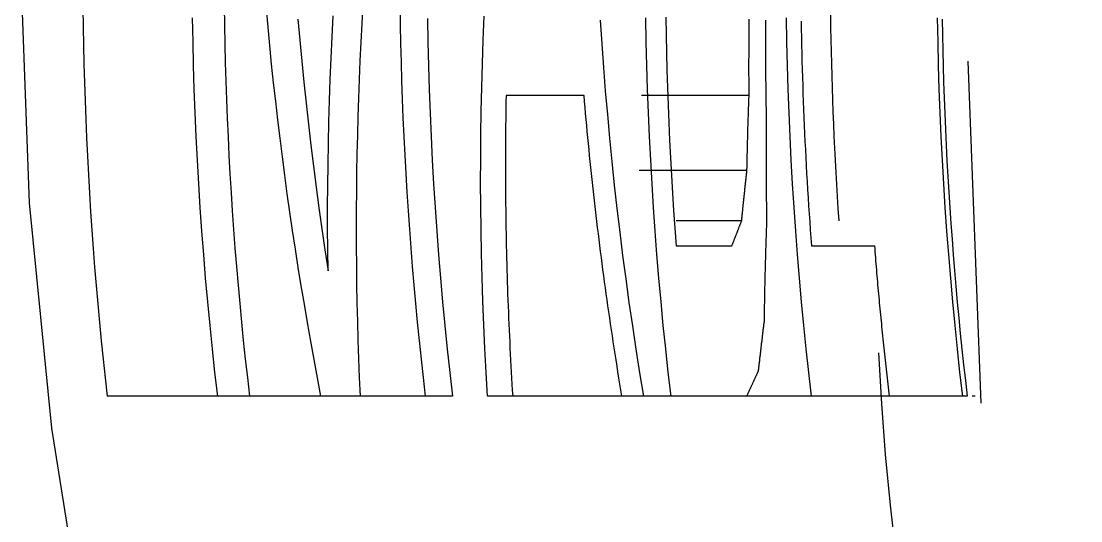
# Model space of a CAD drawing. Extents: x 0 to 395, y 0 to 289.
# Drawn here: x 227.173 to 229.151, y 162.826 to 163.759 of the extents above; entities that cross this region are included whole.
import ezdxf

# ---------------------------------------------------------------- set-up
doc = ezdxf.new("R2010")
doc.units = 0
doc.header["$LTSCALE"] = 10
doc.header["$MEASUREMENT"] = 0
doc.layers.add('1', color=7, linetype='CONTINUOUS')

msp = doc.modelspace()

# ---------------------------------------------------------------- linework, layer by layer
at = {"layer": '1'}
for p, q in [((228.5321, 163.6205), (228.3311, 163.6205)), ((228.5282, 163.48), (228.3269, 163.48)), ((228.5183, 163.3864), (228.396, 163.3864)), ((227.5401, 163.0588), (227.3338, 163.0588)), ((227.7329, 163.0588), (227.5994, 163.0588)), ((227.9282, 163.0588), (227.8059, 163.0588)), ((228.2947, 163.0588), (228.0913, 163.0588)), ((228.3864, 163.0588), (228.2947, 163.0588)), ((228.6489, 163.0588), (228.4467, 163.0588)), ((228.931, 163.0588), (228.7294, 163.0588))]:
    msp.add_line(p, q, dxfattribs=at)
for points in [[(227.2972, 162.5806), (227.2302, 162.9987), (227.1888, 163.4201), (227.1732, 163.8433), (227.1833, 164.2666), (227.2192, 164.6885), (227.2809, 165.1075), (227.3679, 165.5219), (227.4801, 165.9302), (227.617, 166.3309), (227.7781, 166.7225), (227.9628, 167.1035), (228.1703, 167.4725), (228.3999, 167.8282), (228.6508, 168.1693), (228.9218, 168.4945), (229.2121, 168.8026), (229.5206, 169.0925), (229.8459, 169.3632), (230.187, 169.6138), (230.5427, 169.8433), (230.9114, 170.0509), (231.292, 170.2361)], [(227.5524, 163.7857), (227.5528, 163.7511), (227.5535, 163.7164), (227.5543, 163.6817), (227.5553, 163.647), (227.5565, 163.6124), (227.5578, 163.5777), (227.5593, 163.5431), (227.5611, 163.5085), (227.5629, 163.4738), (227.565, 163.4392), (227.5673, 163.4046), (227.5697, 163.37), (227.5723, 163.3354), (227.575, 163.3008), (227.578, 163.2662), (227.5811, 163.2316), (227.5844, 163.197), (227.5879, 163.1624), (227.5916, 163.1279), (227.5954, 163.0933), (227.5994, 163.0588)], [(227.8113, 163.7895), (227.8092, 163.7547), (227.8074, 163.7199), (227.8057, 163.6852), (227.8042, 163.6504), (227.8029, 163.6156), (227.8018, 163.5808), (227.8008, 163.546), (227.8, 163.5113), (227.7994, 163.4765), (227.799, 163.4417), (227.7987, 163.4069), (227.7986, 163.3721), (227.7987, 163.3373), (227.799, 163.3025), (227.7995, 163.2677), (227.8001, 163.2329), (227.8009, 163.198), (227.8019, 163.1632), (227.8031, 163.1284), (227.8044, 163.0936), (227.8059, 163.0588)], [(227.9282, 163.0588), (227.9242, 163.0933), (227.9204, 163.1279), (227.9167, 163.1625), (227.9132, 163.1971), (227.9099, 163.2317), (227.9068, 163.2663), (227.9038, 163.3009), (227.9011, 163.3356), (227.8985, 163.3703), (227.896, 163.4049), (227.8938, 163.4396), (227.8917, 163.4743), (227.8898, 163.509), (227.8881, 163.5438), (227.8866, 163.5785), (227.8852, 163.6133), (227.8841, 163.648), (227.8831, 163.6828), (227.8822, 163.7176), (227.8816, 163.7523), (227.8811, 163.7871)], [(227.5401, 163.0588), (227.535, 163.1028), (227.5302, 163.1468), (227.5257, 163.1908), (227.5215, 163.2349), (227.5175, 163.2789), (227.5139, 163.323), (227.5105, 163.3671), (227.5075, 163.4113), (227.5047, 163.4554), (227.5022, 163.4996), (227.5, 163.5438), (227.498, 163.588), (227.4964, 163.6323), (227.4951, 163.6765), (227.494, 163.7208), (227.4933, 163.7651)], [(227.7329, 163.0588), (227.7263, 163.093), (227.7199, 163.1273), (227.7137, 163.1616), (227.7076, 163.196), (227.7018, 163.2303), (227.6961, 163.2647), (227.6905, 163.2991), (227.6851, 163.3335), (227.6799, 163.3679), (227.6749, 163.4024), (227.67, 163.4369), (227.6654, 163.4714), (227.6608, 163.5059), (227.6565, 163.5404), (227.6523, 163.575), (227.6483, 163.6095), (227.6445, 163.6441), (227.6408, 163.6787), (227.6374, 163.7134), (227.634, 163.748), (227.6309, 163.7827)], [(227.746, 163.2928), (227.7455, 163.3326), (227.7453, 163.3724), (227.7453, 163.4121), (227.7455, 163.4519), (227.746, 163.4916), (227.7467, 163.5313), (227.7476, 163.571), (227.7488, 163.6107), (227.7502, 163.6504), (227.7518, 163.6901), (227.7537, 163.7298), (227.7558, 163.7694)], [(227.9317, 163.7642), (227.9325, 163.72), (227.9335, 163.6758), (227.9349, 163.6316), (227.9365, 163.5875), (227.9384, 163.5434), (227.9406, 163.4992), (227.9431, 163.4551), (227.9459, 163.411), (227.949, 163.367), (227.9523, 163.3229), (227.956, 163.2788), (227.9599, 163.2348), (227.9641, 163.1908), (227.9686, 163.1467), (227.9734, 163.1027), (227.9785, 163.0588)], [(228.0436, 163.0588), (228.041, 163.1031), (228.0387, 163.1475), (228.0368, 163.1919), (228.0351, 163.2363), (228.0337, 163.2806), (228.0326, 163.325), (228.0318, 163.3693), (228.0313, 163.4137), (228.031, 163.458), (228.0311, 163.5023), (228.0314, 163.5467), (228.0321, 163.591), (228.033, 163.6353), (228.0342, 163.6796), (228.0357, 163.7239), (228.0374, 163.7683)], [(228.3864, 163.0588), (228.3813, 163.1028), (228.3765, 163.1468), (228.372, 163.1908), (228.3678, 163.2349), (228.3638, 163.2789), (228.3602, 163.323), (228.3568, 163.3671), (228.3537, 163.4113), (228.351, 163.4554), (228.3485, 163.4996), (228.3463, 163.5438), (228.3443, 163.588), (228.3427, 163.6323), (228.3414, 163.6765), (228.3403, 163.7208), (228.3395, 163.7651)], [(228.3767, 163.7664), (228.3772, 163.7336), (228.3779, 163.7007), (228.3788, 163.6679), (228.3798, 163.6351), (228.381, 163.6023), (228.3823, 163.5694), (228.3838, 163.5366), (228.3854, 163.5038), (228.3872, 163.4709), (228.3892, 163.4381), (228.3913, 163.4053), (228.3936, 163.3724), (228.3961, 163.3396)], [(228.6489, 163.0588), (228.6438, 163.1028), (228.639, 163.1468), (228.6345, 163.1908), (228.6303, 163.2349), (228.6263, 163.2789), (228.6227, 163.323), (228.6193, 163.3671), (228.6163, 163.4113), (228.6135, 163.4554), (228.611, 163.4996), (228.6088, 163.5438), (228.6068, 163.588), (228.6052, 163.6323), (228.6039, 163.6765), (228.6028, 163.7208), (228.6021, 163.7651)], [(228.931, 163.0588), (228.9259, 163.1028), (228.9211, 163.1468), (228.9166, 163.1908), (228.9124, 163.2349), (228.9085, 163.2789), (228.9048, 163.323), (228.9014, 163.3671), (228.8984, 163.4113), (228.8956, 163.4554), (228.8931, 163.4996), (228.8909, 163.5438), (228.889, 163.588), (228.8873, 163.6323), (228.886, 163.6765), (228.8849, 163.7208), (228.8842, 163.7651)], [(227.6899, 163.7631), (227.6933, 163.7238), (227.697, 163.6845), (227.7009, 163.6453), (227.705, 163.6061), (227.7094, 163.5668), (227.7139, 163.5276), (227.7187, 163.4885), (227.7237, 163.4493), (227.7289, 163.4102), (227.7344, 163.371), (227.7401, 163.3319), (227.746, 163.2928)], [(228.254, 163.7609), (228.257, 163.7169), (228.2602, 163.6728), (228.2637, 163.6288), (228.2675, 163.5849), (228.2716, 163.5409), (228.2759, 163.497), (228.2805, 163.453), (228.2855, 163.4092), (228.2907, 163.3653), (228.2961, 163.3214), (228.3019, 163.2776), (228.3079, 163.2338), (228.3142, 163.19), (228.3208, 163.1462), (228.3277, 163.1025), (228.3349, 163.0588)], [(228.5321, 163.6205), (228.5321, 163.6242), (228.5321, 163.628), (228.5321, 163.6317), (228.532, 163.6354), (228.532, 163.6392), (228.532, 163.6429), (228.532, 163.6467), (228.532, 163.6504), (228.532, 163.6542), (228.5319, 163.6579), (228.5319, 163.6617), (228.5319, 163.6654), (228.5319, 163.6691), (228.5319, 163.6729), (228.5319, 163.6766), (228.5319, 163.6804), (228.5319, 163.6841), (228.5319, 163.6879), (228.532, 163.6916), (228.532, 163.6954), (228.532, 163.6991), (228.532, 163.7029), (228.532, 163.7066), (228.532, 163.7103), (228.5321, 163.7141), (228.5321, 163.7178), (228.5321, 163.7216), (228.5321, 163.7253), (228.5322, 163.7291), (228.5322, 163.7328), (228.5322, 163.7366), (228.5323, 163.7403), (228.5323, 163.744), (228.5323, 163.7478), (228.5324, 163.7515), (228.5324, 163.7553), (228.5325, 163.759), (228.5325, 163.7628)], [(228.5629, 163.7609), (228.5629, 163.7562), (228.5628, 163.7515), (228.5628, 163.7469), (228.5628, 163.7422), (228.5628, 163.7375), (228.5628, 163.7328), (228.5628, 163.7281), (228.5628, 163.7235), (228.5628, 163.7188), (228.5628, 163.7141), (228.5628, 163.7094), (228.5628, 163.7047), (228.5628, 163.7001), (228.5628, 163.6954), (228.5628, 163.6907), (228.5628, 163.686), (228.5629, 163.6813), (228.5629, 163.6767), (228.5629, 163.672), (228.5629, 163.6673), (228.563, 163.6626), (228.563, 163.6579), (228.5631, 163.6533), (228.5631, 163.6486), (228.5632, 163.6439), (228.5632, 163.6392), (228.5633, 163.6345), (228.5633, 163.6298), (228.5634, 163.6252), (228.5634, 163.6205), (228.5635, 163.6158), (228.5636, 163.6111), (228.5637, 163.6064), (228.5637, 163.6018), (228.5638, 163.5971), (228.5639, 163.5924), (228.564, 163.5877), (228.5641, 163.583), (228.5642, 163.5783), (228.5643, 163.5737)], [(228.6294, 163.7591), (228.6296, 163.7441), (228.6299, 163.7291), (228.6302, 163.7141), (228.6305, 163.6992), (228.6309, 163.6842), (228.6313, 163.6692), (228.6317, 163.6542), (228.6322, 163.6392), (228.6327, 163.6242), (228.6332, 163.6092), (228.6338, 163.5942), (228.6344, 163.5792), (228.6351, 163.5642), (228.6357, 163.5493), (228.6364, 163.5343), (228.6372, 163.5193), (228.6379, 163.5043), (228.6388, 163.4893), (228.6396, 163.4744), (228.6405, 163.4594), (228.6414, 163.4444), (228.6423, 163.4294), (228.6433, 163.4145), (228.6443, 163.3995), (228.6453, 163.3845), (228.6464, 163.3696), (228.6475, 163.3546), (228.6486, 163.3396)], [(228.8926, 163.7629), (228.8931, 163.7334), (228.8937, 163.704), (228.8944, 163.6747), (228.8953, 163.6453), (228.8963, 163.6159), (228.8974, 163.5865), (228.8986, 163.5571), (228.9, 163.5278), (228.9015, 163.4984), (228.9032, 163.4691), (228.9049, 163.4397), (228.9068, 163.4104), (228.9088, 163.381), (228.911, 163.3517), (228.9132, 163.3224), (228.9156, 163.2931), (228.9181, 163.2638), (228.9208, 163.2345), (228.9236, 163.2052), (228.9265, 163.1759), (228.9295, 163.1466), (228.9327, 163.1173), (228.936, 163.088), (228.9394, 163.0588)], [(228.9655, 163.0456), (228.9414, 163.6843)], [(228.0784, 163.6205), (228.0782, 163.6092), (228.078, 163.5979), (228.0778, 163.5867), (228.0777, 163.5754), (228.0776, 163.5642), (228.0775, 163.5529), (228.0774, 163.5416), (228.0773, 163.5304), (228.0772, 163.5191), (228.0772, 163.5079), (228.0772, 163.4966), (228.0772, 163.4854), (228.0772, 163.4741), (228.0772, 163.4629), (228.0773, 163.4516), (228.0774, 163.4404), (228.0774, 163.4292), (228.0776, 163.4179), (228.0777, 163.4067), (228.0778, 163.3954), (228.078, 163.3842), (228.0782, 163.373), (228.0784, 163.3617), (228.0786, 163.3505), (228.0788, 163.3392), (228.0791, 163.328), (228.0794, 163.3168), (228.0797, 163.3055), (228.08, 163.2943), (228.0803, 163.2831), (228.0807, 163.2719), (228.081, 163.2606), (228.0814, 163.2494), (228.0818, 163.2382), (228.0823, 163.227), (228.0827, 163.2157), (228.0832, 163.2045), (228.0836, 163.1933), (228.0841, 163.1821), (228.0847, 163.1709), (228.0852, 163.1597), (228.0857, 163.1484), (228.0863, 163.1372), (228.0869, 163.126), (228.0875, 163.1148), (228.0881, 163.1036), (228.0888, 163.0924), (228.0895, 163.0812), (228.0901, 163.07), (228.0908, 163.0588)], [(228.224, 163.6205), (228.2213, 163.6205), (228.2185, 163.6205), (228.2157, 163.6205), (228.2129, 163.6205), (228.2101, 163.6205), (228.2073, 163.6205), (228.2045, 163.6205), (228.2017, 163.6205), (228.1988, 163.6205), (228.196, 163.6205), (228.1932, 163.6205), (228.1903, 163.6205), (228.1875, 163.6205), (228.1846, 163.6205), (228.1818, 163.6205), (228.1789, 163.6205), (228.1761, 163.6205), (228.1732, 163.6205), (228.1703, 163.6205), (228.1674, 163.6205), (228.1645, 163.6205), (228.1616, 163.6205), (228.1587, 163.6205), (228.1558, 163.6205), (228.1529, 163.6205), (228.15, 163.6205), (228.1471, 163.6205), (228.1442, 163.6205), (228.1412, 163.6205), (228.1383, 163.6205), (228.1354, 163.6205), (228.1324, 163.6205), (228.1295, 163.6205), (228.1265, 163.6205), (228.1235, 163.6205), (228.1206, 163.6205), (228.1176, 163.6205), (228.1146, 163.6205), (228.1116, 163.6205), (228.1086, 163.6205), (228.1056, 163.6205), (228.1026, 163.6205), (228.0996, 163.6205), (228.0966, 163.6205), (228.0936, 163.6205), (228.0906, 163.6205), (228.0875, 163.6205), (228.0845, 163.6205), (228.0814, 163.6205), (228.0784, 163.6205)], [(228.2947, 163.0588), (228.2929, 163.07), (228.291, 163.0813), (228.2892, 163.0925), (228.2874, 163.1038), (228.2856, 163.115), (228.2838, 163.1263), (228.282, 163.1375), (228.2803, 163.1488), (228.2786, 163.16), (228.2769, 163.1713), (228.2752, 163.1825), (228.2735, 163.1938), (228.2719, 163.205), (228.2702, 163.2163), (228.2686, 163.2275), (228.267, 163.2388), (228.2655, 163.25), (228.2639, 163.2613), (228.2624, 163.2725), (228.2609, 163.2837), (228.2594, 163.295), (228.2579, 163.3062), (228.2564, 163.3174), (228.255, 163.3287), (228.2536, 163.3399), (228.2522, 163.3511), (228.2508, 163.3624), (228.2494, 163.3736), (228.2481, 163.3848), (228.2467, 163.3961), (228.2454, 163.4073), (228.2441, 163.4185), (228.2429, 163.4298), (228.2416, 163.441), (228.2404, 163.4522), (228.2391, 163.4634), (228.2379, 163.4747), (228.2368, 163.4859), (228.2356, 163.4971), (228.2345, 163.5083), (228.2333, 163.5195), (228.2322, 163.5308), (228.2311, 163.542), (228.2301, 163.5532), (228.229, 163.5644), (228.228, 163.5756), (228.227, 163.5868), (228.226, 163.598), (228.225, 163.6093), (228.224, 163.6205)], [(228.5282, 163.48), (228.5282, 163.4828), (228.5283, 163.4857), (228.5283, 163.4885), (228.5284, 163.4913), (228.5285, 163.4941), (228.5285, 163.4969), (228.5286, 163.4997), (228.5286, 163.5025), (228.5287, 163.5053), (228.5288, 163.5081), (228.5288, 163.5109), (228.5289, 163.5137), (228.5289, 163.5165), (228.529, 163.5194), (228.5291, 163.5222), (228.5291, 163.525), (228.5292, 163.5278), (228.5293, 163.5306), (228.5294, 163.5334), (228.5294, 163.5362), (228.5295, 163.539), (228.5296, 163.5418), (228.5297, 163.5446), (228.5297, 163.5474), (228.5298, 163.5502), (228.5299, 163.5531), (228.53, 163.5559), (228.5301, 163.5587), (228.5301, 163.5615), (228.5302, 163.5643), (228.5303, 163.5671), (228.5304, 163.5699), (228.5305, 163.5727), (228.5306, 163.5755), (228.5307, 163.5783), (228.5308, 163.5811), (228.5308, 163.5839), (228.5309, 163.5868), (228.531, 163.5896), (228.5311, 163.5924), (228.5312, 163.5952), (228.5313, 163.598), (228.5314, 163.6008), (228.5315, 163.6036), (228.5316, 163.6064), (228.5317, 163.6092), (228.5318, 163.612), (228.5319, 163.6148), (228.532, 163.6177), (228.5321, 163.6205)], [(228.5643, 163.5737), (228.5642, 163.5699), (228.5642, 163.5662), (228.5642, 163.5624), (228.5641, 163.5587), (228.5641, 163.5549), (228.5641, 163.5512), (228.5641, 163.5474), (228.564, 163.5437), (228.564, 163.5399), (228.564, 163.5362), (228.564, 163.5325), (228.5639, 163.5287), (228.5639, 163.525), (228.5639, 163.5212), (228.5639, 163.5175), (228.5639, 163.5137), (228.5639, 163.51), (228.5639, 163.5062), (228.5639, 163.5025), (228.5639, 163.4987), (228.5639, 163.495), (228.5639, 163.4913), (228.5639, 163.4875), (228.5639, 163.4838), (228.5639, 163.48), (228.5639, 163.4763), (228.5639, 163.4725), (228.564, 163.4688), (228.564, 163.465), (228.564, 163.4613), (228.564, 163.4576), (228.564, 163.4538), (228.5641, 163.4501), (228.5641, 163.4463), (228.5641, 163.4426), (228.5642, 163.4388), (228.5642, 163.4351), (228.5642, 163.4313), (228.5643, 163.4276), (228.5643, 163.4239), (228.5644, 163.4201), (228.5644, 163.4164), (228.5644, 163.4126), (228.5645, 163.4089), (228.5645, 163.4051), (228.5646, 163.4014), (228.5647, 163.3977), (228.5647, 163.3939), (228.5648, 163.3902), (228.5648, 163.3864)], [(228.5183, 163.3864), (228.5184, 163.3883), (228.5186, 163.3902), (228.5188, 163.392), (228.519, 163.3939), (228.5192, 163.3958), (228.5194, 163.3976), (228.5196, 163.3995), (228.5198, 163.4014), (228.52, 163.4033), (228.5202, 163.4051), (228.5204, 163.407), (228.5205, 163.4089), (228.5207, 163.4108), (228.5209, 163.4126), (228.5211, 163.4145), (228.5213, 163.4164), (228.5215, 163.4182), (228.5217, 163.4201), (228.5219, 163.422), (228.5221, 163.4239), (228.5223, 163.4257), (228.5225, 163.4276), (228.5227, 163.4295), (228.5229, 163.4313), (228.5231, 163.4332), (228.5233, 163.4351), (228.5235, 163.437), (228.5237, 163.4388), (228.5239, 163.4407), (228.5241, 163.4426), (228.5243, 163.4445), (228.5245, 163.4463), (228.5247, 163.4482), (228.5249, 163.4501), (228.5251, 163.4519), (228.5253, 163.4538), (228.5255, 163.4557), (228.5257, 163.4576), (228.5259, 163.4594), (228.5261, 163.4613), (228.5263, 163.4632), (228.5265, 163.4651), (228.5267, 163.4669), (228.5269, 163.4688), (228.5271, 163.4707), (228.5274, 163.4725), (228.5276, 163.4744), (228.5278, 163.4763), (228.528, 163.4782), (228.5282, 163.48)], [(228.5001, 163.3396), (228.5005, 163.3405), (228.5008, 163.3415), (228.5012, 163.3424), (228.5016, 163.3434), (228.5019, 163.3443), (228.5023, 163.3452), (228.5027, 163.3462), (228.503, 163.3471), (228.5034, 163.348), (228.5038, 163.349), (228.5041, 163.3499), (228.5045, 163.3508), (228.5048, 163.3518), (228.5052, 163.3527), (228.5056, 163.3537), (228.5059, 163.3546), (228.5063, 163.3555), (228.5067, 163.3565), (228.507, 163.3574), (228.5074, 163.3583), (228.5078, 163.3593), (228.5081, 163.3602), (228.5085, 163.3611), (228.5088, 163.3621), (228.5092, 163.363), (228.5096, 163.3639), (228.5099, 163.3649), (228.5103, 163.3658), (228.5107, 163.3668), (228.511, 163.3677), (228.5114, 163.3686), (228.5117, 163.3696), (228.5121, 163.3705), (228.5125, 163.3714), (228.5128, 163.3724), (228.5132, 163.3733), (228.5136, 163.3742), (228.5139, 163.3752), (228.5143, 163.3761), (228.5146, 163.3771), (228.515, 163.378), (228.5154, 163.3789), (228.5157, 163.3799), (228.5161, 163.3808), (228.5165, 163.3817), (228.5168, 163.3827), (228.5172, 163.3836), (228.5175, 163.3845), (228.5179, 163.3855), (228.5183, 163.3864)], [(228.5648, 163.3864), (228.5647, 163.3827), (228.5646, 163.3789), (228.5644, 163.3752), (228.5643, 163.3714), (228.5642, 163.3677), (228.564, 163.3639), (228.5639, 163.3602), (228.5638, 163.3564), (228.5636, 163.3527), (228.5635, 163.3489), (228.5634, 163.3452), (228.5633, 163.3414), (228.5632, 163.3377), (228.5631, 163.3339), (228.5629, 163.3302), (228.5628, 163.3264), (228.5627, 163.3227), (228.5626, 163.3189), (228.5625, 163.3152), (228.5624, 163.3114), (228.5623, 163.3077), (228.5622, 163.304), (228.5621, 163.3002), (228.562, 163.2965), (228.5619, 163.2927), (228.5618, 163.289), (228.5617, 163.2852), (228.5617, 163.2815), (228.5616, 163.2777), (228.5615, 163.274), (228.5614, 163.2703), (228.5613, 163.2665), (228.5612, 163.2628), (228.5612, 163.259), (228.5611, 163.2553), (228.561, 163.2515), (228.561, 163.2478), (228.5609, 163.2441), (228.5608, 163.2403), (228.5607, 163.2366), (228.5607, 163.2328), (228.5606, 163.2291), (228.5606, 163.2254), (228.5605, 163.2216), (228.5604, 163.2179), (228.5604, 163.2141), (228.5603, 163.2104), (228.5603, 163.2067), (228.5602, 163.2029), (228.5602, 163.1992)], [(228.3961, 163.3396), (228.3983, 163.3396), (228.4004, 163.3396), (228.4026, 163.3396), (228.4048, 163.3396), (228.407, 163.3396), (228.4091, 163.3396), (228.4113, 163.3396), (228.4135, 163.3396), (228.4156, 163.3396), (228.4178, 163.3396), (228.4199, 163.3396), (228.422, 163.3396), (228.4242, 163.3396), (228.4263, 163.3396), (228.4284, 163.3396), (228.4306, 163.3396), (228.4327, 163.3396), (228.4348, 163.3396), (228.4369, 163.3396), (228.439, 163.3396), (228.4411, 163.3396), (228.4432, 163.3396), (228.4453, 163.3396), (228.4474, 163.3396), (228.4495, 163.3396), (228.4515, 163.3396), (228.4536, 163.3396), (228.4557, 163.3396), (228.4578, 163.3396), (228.4598, 163.3396), (228.4619, 163.3396), (228.4639, 163.3396), (228.466, 163.3396), (228.468, 163.3396), (228.4701, 163.3396), (228.4721, 163.3396), (228.4741, 163.3396), (228.4761, 163.3396), (228.4782, 163.3396), (228.4802, 163.3396), (228.4822, 163.3396), (228.4842, 163.3396), (228.4862, 163.3396), (228.4882, 163.3396), (228.4902, 163.3396), (228.4922, 163.3396), (228.4942, 163.3396), (228.4962, 163.3396), (228.4981, 163.3396), (228.5001, 163.3396)], [(228.6486, 163.3396), (228.6513, 163.3396), (228.6539, 163.3396), (228.6565, 163.3396), (228.6592, 163.3396), (228.6618, 163.3396), (228.6643, 163.3396), (228.6669, 163.3396), (228.6695, 163.3396), (228.672, 163.3396), (228.6746, 163.3396), (228.6771, 163.3396), (228.6796, 163.3396), (228.6821, 163.3396), (228.6846, 163.3396), (228.6871, 163.3396), (228.6896, 163.3396), (228.692, 163.3396), (228.6945, 163.3396), (228.6969, 163.3396), (228.6993, 163.3396), (228.7017, 163.3396), (228.7041, 163.3396), (228.7065, 163.3396), (228.7089, 163.3396), (228.7112, 163.3396), (228.7136, 163.3396), (228.7159, 163.3396), (228.7182, 163.3396), (228.7206, 163.3396), (228.7229, 163.3396), (228.7251, 163.3396), (228.7274, 163.3396), (228.7297, 163.3396), (228.7319, 163.3396), (228.7342, 163.3396), (228.7364, 163.3396), (228.7386, 163.3396), (228.7408, 163.3396), (228.743, 163.3396), (228.7451, 163.3396), (228.7473, 163.3396), (228.7495, 163.3396), (228.7516, 163.3396), (228.7537, 163.3396), (228.7558, 163.3396), (228.7579, 163.3396), (228.76, 163.3396), (228.7621, 163.3396), (228.7642, 163.3396), (228.7662, 163.3396)], [(228.7662, 163.3396), (228.7667, 163.334), (228.7671, 163.3284), (228.7675, 163.3228), (228.768, 163.3171), (228.7684, 163.3115), (228.7689, 163.3059), (228.7694, 163.3003), (228.7698, 163.2947), (228.7703, 163.289), (228.7708, 163.2834), (228.7713, 163.2778), (228.7717, 163.2722), (228.7722, 163.2666), (228.7727, 163.2609), (228.7732, 163.2553), (228.7737, 163.2497), (228.7743, 163.2441), (228.7748, 163.2385), (228.7753, 163.2329), (228.7758, 163.2272), (228.7763, 163.2216), (228.7769, 163.216), (228.7774, 163.2104), (228.778, 163.2048), (228.7785, 163.1991), (228.7791, 163.1935), (228.7796, 163.1879), (228.7802, 163.1823), (228.7807, 163.1767), (228.7813, 163.1711), (228.7819, 163.1654), (228.7825, 163.1598), (228.7831, 163.1542), (228.7836, 163.1486), (228.7842, 163.143), (228.7848, 163.1374), (228.7854, 163.1318), (228.786, 163.1261), (228.7867, 163.1205), (228.7873, 163.1149), (228.7879, 163.1093), (228.7885, 163.1037), (228.7892, 163.0981), (228.7898, 163.0924), (228.7904, 163.0868), (228.7911, 163.0812), (228.7917, 163.0756), (228.7924, 163.07), (228.793, 163.0644), (228.7937, 163.0588)], [(228.5602, 163.1992), (228.56, 163.1973), (228.5597, 163.1954), (228.5595, 163.1936), (228.5593, 163.1917), (228.5591, 163.1898), (228.5588, 163.1879), (228.5586, 163.1861), (228.5584, 163.1842), (228.5581, 163.1823), (228.5579, 163.1804), (228.5577, 163.1786), (228.5575, 163.1767), (228.5572, 163.1748), (228.557, 163.1729), (228.5568, 163.1711), (228.5566, 163.1692), (228.5563, 163.1673), (228.5561, 163.1654), (228.5559, 163.1636), (228.5557, 163.1617), (228.5554, 163.1598), (228.5552, 163.158), (228.555, 163.1561), (228.5548, 163.1542), (228.5546, 163.1523), (228.5543, 163.1505), (228.5541, 163.1486), (228.5539, 163.1467), (228.5537, 163.1448), (228.5534, 163.143), (228.5532, 163.1411), (228.553, 163.1392), (228.5528, 163.1374), (228.5526, 163.1355), (228.5524, 163.1336), (228.5521, 163.1317), (228.5519, 163.1299), (228.5517, 163.128), (228.5515, 163.1261), (228.5513, 163.1243), (228.551, 163.1224), (228.5508, 163.1205), (228.5506, 163.1187), (228.5504, 163.1168), (228.5502, 163.1149), (228.55, 163.113), (228.5497, 163.1112), (228.5495, 163.1093), (228.5493, 163.1074), (228.5491, 163.1056)], [(228.8069, 162.761), (228.7961, 162.8552), (228.7871, 162.9497), (228.7799, 163.0445), (228.7745, 163.1396)], [(228.5491, 163.1056), (228.5487, 163.1046), (228.5483, 163.1037), (228.5478, 163.1028), (228.5474, 163.1018), (228.547, 163.1009), (228.5466, 163.1), (228.5461, 163.099), (228.5457, 163.0981), (228.5453, 163.0971), (228.5448, 163.0962), (228.5444, 163.0953), (228.544, 163.0943), (228.5436, 163.0934), (228.5431, 163.0925), (228.5427, 163.0915), (228.5423, 163.0906), (228.5419, 163.0897), (228.5414, 163.0887), (228.541, 163.0878), (228.5406, 163.0868), (228.5401, 163.0859), (228.5397, 163.085), (228.5393, 163.084), (228.5388, 163.0831), (228.5384, 163.0822), (228.538, 163.0812), (228.5376, 163.0803), (228.5371, 163.0794), (228.5367, 163.0784), (228.5363, 163.0775), (228.5358, 163.0765), (228.5354, 163.0756), (228.535, 163.0747), (228.5345, 163.0737), (228.5341, 163.0728), (228.5337, 163.0719), (228.5332, 163.0709), (228.5328, 163.07), (228.5324, 163.0691), (228.5319, 163.0681), (228.5315, 163.0672), (228.5311, 163.0662), (228.5306, 163.0653), (228.5302, 163.0644), (228.5298, 163.0634), (228.5293, 163.0625), (228.5289, 163.0616), (228.5285, 163.0606), (228.528, 163.0597), (228.5276, 163.0588)], [(227.5994, 163.0588), (227.5983, 163.0588), (227.5971, 163.0588), (227.5959, 163.0588), (227.5947, 163.0588), (227.5936, 163.0588), (227.5924, 163.0588), (227.5912, 163.0588), (227.59, 163.0588), (227.5888, 163.0588), (227.5877, 163.0588), (227.5865, 163.0588), (227.5853, 163.0588), (227.5841, 163.0588), (227.5829, 163.0588), (227.5818, 163.0588), (227.5806, 163.0588), (227.5794, 163.0588), (227.5782, 163.0588), (227.577, 163.0588), (227.5758, 163.0588), (227.5747, 163.0588), (227.5735, 163.0588), (227.5723, 163.0588), (227.5711, 163.0588), (227.5699, 163.0588), (227.5687, 163.0588), (227.5675, 163.0588), (227.5664, 163.0588), (227.5652, 163.0588), (227.564, 163.0588), (227.5628, 163.0588), (227.5616, 163.0588), (227.5604, 163.0588), (227.5592, 163.0588), (227.558, 163.0588), (227.5568, 163.0588), (227.5556, 163.0588), (227.5544, 163.0588), (227.5532, 163.0588), (227.5521, 163.0588), (227.5509, 163.0588), (227.5497, 163.0588), (227.5485, 163.0588), (227.5473, 163.0588), (227.5461, 163.0588), (227.5449, 163.0588), (227.5437, 163.0588), (227.5425, 163.0588), (227.5413, 163.0588), (227.5401, 163.0588)], [(227.8059, 163.0588), (227.8045, 163.0588), (227.803, 163.0588), (227.8016, 163.0588), (227.8002, 163.0588), (227.7987, 163.0588), (227.7973, 163.0588), (227.7958, 163.0588), (227.7944, 163.0588), (227.7929, 163.0588), (227.7915, 163.0588), (227.79, 163.0588), (227.7886, 163.0588), (227.7871, 163.0588), (227.7857, 163.0588), (227.7842, 163.0588), (227.7828, 163.0588), (227.7813, 163.0588), (227.7799, 163.0588), (227.7784, 163.0588), (227.777, 163.0588), (227.7755, 163.0588), (227.774, 163.0588), (227.7726, 163.0588), (227.7711, 163.0588), (227.7697, 163.0588), (227.7682, 163.0588), (227.7667, 163.0588), (227.7653, 163.0588), (227.7638, 163.0588), (227.7623, 163.0588), (227.7609, 163.0588), (227.7594, 163.0588), (227.7579, 163.0588), (227.7565, 163.0588), (227.755, 163.0588), (227.7535, 163.0588), (227.7521, 163.0588), (227.7506, 163.0588), (227.7491, 163.0588), (227.7476, 163.0588), (227.7462, 163.0588), (227.7447, 163.0588), (227.7432, 163.0588), (227.7417, 163.0588), (227.7403, 163.0588), (227.7388, 163.0588), (227.7373, 163.0588), (227.7358, 163.0588), (227.7343, 163.0588), (227.7329, 163.0588)], [(227.9785, 163.0588), (227.9775, 163.0588), (227.9765, 163.0588), (227.9755, 163.0588), (227.9745, 163.0588), (227.9735, 163.0588), (227.9725, 163.0588), (227.9715, 163.0588), (227.9705, 163.0588), (227.9696, 163.0588), (227.9686, 163.0588), (227.9676, 163.0588), (227.9666, 163.0588), (227.9656, 163.0588), (227.9646, 163.0588), (227.9636, 163.0588), (227.9626, 163.0588), (227.9616, 163.0588), (227.9606, 163.0588), (227.9596, 163.0588), (227.9585, 163.0588), (227.9575, 163.0588), (227.9565, 163.0588), (227.9555, 163.0588), (227.9545, 163.0588), (227.9535, 163.0588), (227.9525, 163.0588), (227.9515, 163.0588), (227.9505, 163.0588), (227.9495, 163.0588), (227.9485, 163.0588), (227.9475, 163.0588), (227.9465, 163.0588), (227.9455, 163.0588), (227.9445, 163.0588), (227.9434, 163.0588), (227.9424, 163.0588), (227.9414, 163.0588), (227.9404, 163.0588), (227.9394, 163.0588), (227.9384, 163.0588), (227.9374, 163.0588), (227.9364, 163.0588), (227.9353, 163.0588), (227.9343, 163.0588), (227.9333, 163.0588), (227.9323, 163.0588), (227.9313, 163.0588), (227.9303, 163.0588), (227.9293, 163.0588), (227.9282, 163.0588)], [(228.0908, 163.0588), (228.0899, 163.0588), (228.089, 163.0588), (228.088, 163.0588), (228.0871, 163.0588), (228.0862, 163.0588), (228.0852, 163.0588), (228.0843, 163.0588), (228.0834, 163.0588), (228.0824, 163.0588), (228.0815, 163.0588), (228.0805, 163.0588), (228.0796, 163.0588), (228.0787, 163.0588), (228.0777, 163.0588), (228.0768, 163.0588), (228.0758, 163.0588), (228.0749, 163.0588), (228.074, 163.0588), (228.073, 163.0588), (228.0721, 163.0588), (228.0711, 163.0588), (228.0702, 163.0588), (228.0692, 163.0588), (228.0683, 163.0588), (228.0674, 163.0588), (228.0664, 163.0588), (228.0655, 163.0588), (228.0645, 163.0588), (228.0636, 163.0588), (228.0626, 163.0588), (228.0617, 163.0588), (228.0607, 163.0588), (228.0598, 163.0588), (228.0588, 163.0588), (228.0579, 163.0588), (228.0569, 163.0588), (228.056, 163.0588), (228.055, 163.0588), (228.0541, 163.0588), (228.0531, 163.0588), (228.0522, 163.0588), (228.0512, 163.0588), (228.0502, 163.0588), (228.0493, 163.0588), (228.0483, 163.0588), (228.0474, 163.0588), (228.0464, 163.0588), (228.0455, 163.0588), (228.0445, 163.0588), (228.0436, 163.0588)], [(228.3349, 163.0588), (228.3341, 163.0588), (228.3333, 163.0588), (228.3325, 163.0588), (228.3317, 163.0588), (228.3309, 163.0588), (228.3301, 163.0588), (228.3293, 163.0588), (228.3285, 163.0588), (228.3277, 163.0588), (228.3269, 163.0588), (228.3261, 163.0588), (228.3253, 163.0588), (228.3245, 163.0588), (228.3237, 163.0588), (228.3229, 163.0588), (228.3221, 163.0588), (228.3214, 163.0588), (228.3206, 163.0588), (228.3198, 163.0588), (228.319, 163.0588), (228.3182, 163.0588), (228.3174, 163.0588), (228.3166, 163.0588), (228.3158, 163.0588), (228.3149, 163.0588), (228.3141, 163.0588), (228.3133, 163.0588), (228.3125, 163.0588), (228.3117, 163.0588), (228.3109, 163.0588), (228.3101, 163.0588), (228.3093, 163.0588), (228.3085, 163.0588), (228.3077, 163.0588), (228.3069, 163.0588), (228.3061, 163.0588), (228.3053, 163.0588), (228.3045, 163.0588), (228.3037, 163.0588), (228.3029, 163.0588), (228.3021, 163.0588), (228.3012, 163.0588), (228.3004, 163.0588), (228.2996, 163.0588), (228.2988, 163.0588), (228.298, 163.0588), (228.2972, 163.0588), (228.2964, 163.0588), (228.2956, 163.0588), (228.2947, 163.0588)], [(228.5276, 163.0588), (228.525, 163.0588), (228.5223, 163.0588), (228.5197, 163.0588), (228.517, 163.0588), (228.5144, 163.0588), (228.5117, 163.0588), (228.509, 163.0588), (228.5063, 163.0588), (228.5036, 163.0588), (228.5009, 163.0588), (228.4982, 163.0588), (228.4955, 163.0588), (228.4928, 163.0588), (228.49, 163.0588), (228.4873, 163.0588), (228.4845, 163.0588), (228.4818, 163.0588), (228.479, 163.0588), (228.4763, 163.0588), (228.4735, 163.0588), (228.4707, 163.0588), (228.4679, 163.0588), (228.4651, 163.0588), (228.4623, 163.0588), (228.4594, 163.0588), (228.4566, 163.0588), (228.4538, 163.0588), (228.4509, 163.0588), (228.4481, 163.0588), (228.4452, 163.0588), (228.4424, 163.0588), (228.4395, 163.0588), (228.4366, 163.0588), (228.4337, 163.0588), (228.4308, 163.0588), (228.4279, 163.0588), (228.425, 163.0588), (228.4221, 163.0588), (228.4191, 163.0588), (228.4162, 163.0588), (228.4132, 163.0588), (228.4103, 163.0588), (228.4073, 163.0588), (228.4044, 163.0588), (228.4014, 163.0588), (228.3984, 163.0588), (228.3954, 163.0588), (228.3924, 163.0588), (228.3894, 163.0588), (228.3864, 163.0588)], [(228.7937, 163.0588), (228.7912, 163.0588), (228.7888, 163.0588), (228.7863, 163.0588), (228.7838, 163.0588), (228.7812, 163.0588), (228.7787, 163.0588), (228.7761, 163.0588), (228.7735, 163.0588), (228.7709, 163.0588), (228.7683, 163.0588), (228.7656, 163.0588), (228.763, 163.0588), (228.7603, 163.0588), (228.7576, 163.0588), (228.7549, 163.0588), (228.7522, 163.0588), (228.7494, 163.0588), (228.7467, 163.0588), (228.7439, 163.0588), (228.7411, 163.0588), (228.7383, 163.0588), (228.7354, 163.0588), (228.7326, 163.0588), (228.7297, 163.0588), (228.7268, 163.0588), (228.7239, 163.0588), (228.721, 163.0588), (228.718, 163.0588), (228.7151, 163.0588), (228.7121, 163.0588), (228.7091, 163.0588), (228.7061, 163.0588), (228.7031, 163.0588), (228.7, 163.0588), (228.697, 163.0588), (228.6939, 163.0588), (228.6908, 163.0588), (228.6877, 163.0588), (228.6845, 163.0588), (228.6814, 163.0588), (228.6782, 163.0588), (228.675, 163.0588), (228.6718, 163.0588), (228.6686, 163.0588), (228.6654, 163.0588), (228.6621, 163.0588), (228.6588, 163.0588), (228.6555, 163.0588), (228.6522, 163.0588), (228.6489, 163.0588)], [(228.9394, 163.0588), (228.9392, 163.0588), (228.9391, 163.0588), (228.9389, 163.0588), (228.9388, 163.0588), (228.9386, 163.0588), (228.9384, 163.0588), (228.9383, 163.0588), (228.9381, 163.0588), (228.938, 163.0588), (228.9378, 163.0588), (228.9376, 163.0588), (228.9375, 163.0588), (228.9373, 163.0588), (228.9372, 163.0588), (228.937, 163.0588), (228.9368, 163.0588), (228.9367, 163.0588), (228.9365, 163.0588), (228.9363, 163.0588), (228.9362, 163.0588), (228.936, 163.0588), (228.9358, 163.0588), (228.9357, 163.0588), (228.9355, 163.0588), (228.9353, 163.0588), (228.9352, 163.0588), (228.935, 163.0588), (228.9348, 163.0588), (228.9347, 163.0588), (228.9345, 163.0588), (228.9343, 163.0588), (228.9342, 163.0588), (228.934, 163.0588), (228.9338, 163.0588), (228.9336, 163.0588), (228.9335, 163.0588), (228.9333, 163.0588), (228.9331, 163.0588), (228.933, 163.0588), (228.9328, 163.0588), (228.9326, 163.0588), (228.9324, 163.0588), (228.9323, 163.0588), (228.9321, 163.0588), (228.9319, 163.0588), (228.9317, 163.0588), (228.9315, 163.0588), (228.9314, 163.0588), (228.9312, 163.0588), (228.931, 163.0588)], [(228.9542, 163.0588), (228.9541, 163.0588), (228.954, 163.0588), (228.9539, 163.0588), (228.9538, 163.0588), (228.9537, 163.0588), (228.9536, 163.0588), (228.9535, 163.0588), (228.9534, 163.0588), (228.9533, 163.0588), (228.9532, 163.0588), (228.9531, 163.0588), (228.9529, 163.0588), (228.9528, 163.0588), (228.9527, 163.0588), (228.9526, 163.0588), (228.9525, 163.0588), (228.9524, 163.0588), (228.9523, 163.0588), (228.9522, 163.0588), (228.9521, 163.0588), (228.952, 163.0588), (228.9519, 163.0588), (228.9518, 163.0588), (228.9517, 163.0588), (228.9516, 163.0588), (228.9514, 163.0588), (228.9513, 163.0588), (228.9512, 163.0588), (228.9511, 163.0588), (228.951, 163.0588), (228.9509, 163.0588), (228.9508, 163.0588), (228.9507, 163.0588), (228.9505, 163.0588), (228.9504, 163.0588), (228.9503, 163.0588), (228.9502, 163.0588), (228.9501, 163.0588), (228.95, 163.0588), (228.9498, 163.0588), (228.9497, 163.0588), (228.9496, 163.0588), (228.9495, 163.0588), (228.9494, 163.0588), (228.9492, 163.0588), (228.9491, 163.0588), (228.949, 163.0588), (228.9489, 163.0588), (228.9488, 163.0588), (228.9486, 163.0588)]]:
    msp.add_lwpolyline(points, dxfattribs=at)
for centre, start, end in [((234.2879, 163.8588), 168.46304, 186.56243), ((235.6835, 163.8588), 177.95164, 183.86901)]:
    msp.add_arc(centre, 7, start, end, dxfattribs=at)

doc.saveas('drawing.dxf')
